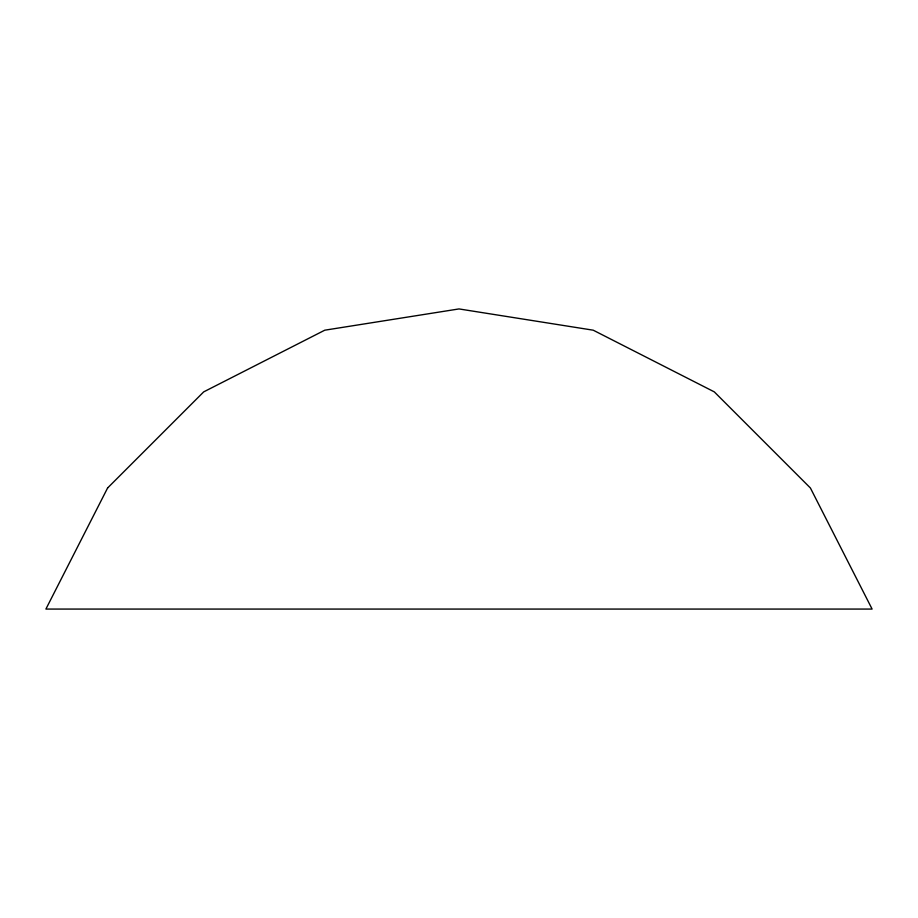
<?xml version="1.0" encoding="UTF-8"?>
<svg xmlns="http://www.w3.org/2000/svg" width="918" height="918" viewBox="0 0 918 918"><rect width="100%" height="100%" fill="white"/><g stroke="black" fill="none" stroke-linecap="round" stroke-linejoin="round"><path stroke-width="1.38" d="M107.601 487.986L45.9 609.07L872.1 609.07L810.399 487.986L714.307 391.883L593.223 330.193L459 308.93L324.777 330.193L203.693 391.883L107.601 487.986"/></g></svg>
